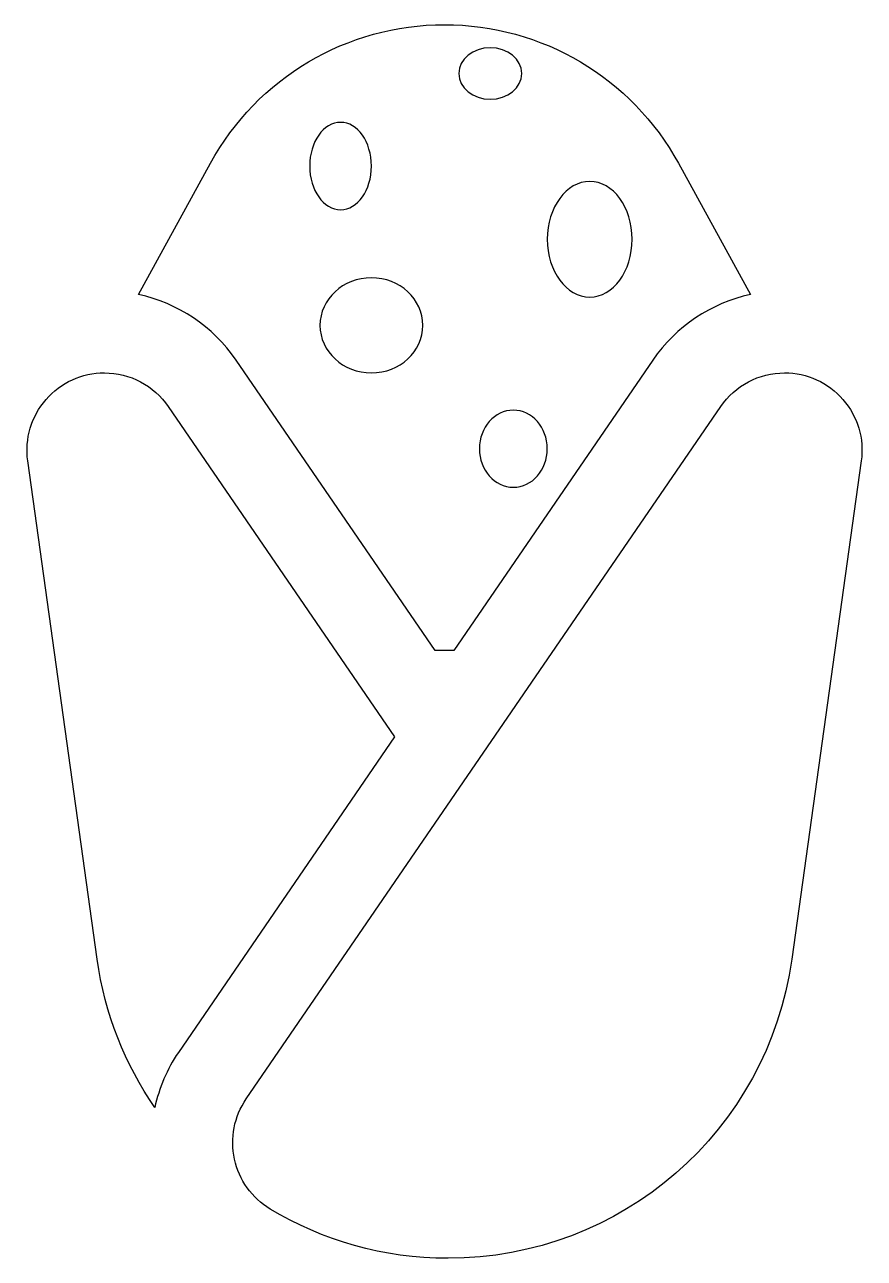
# Model space of a CAD drawing. Header units: centimetres. Extents: x -4.4 to 4.5, y -6.5 to 6.6.
import ezdxf

# ---------------------------------------------------------------- set-up
doc = ezdxf.new("R2010")
doc.units = ezdxf.units.CM
doc.header["$MEASUREMENT"] = 0
doc.layers.add('Layer 1', color=7, linetype='Continuous')

msp = doc.modelspace()

# ---------------------------------------------------------------- linework, layer by layer
at = {"layer": 'Layer 1'}
for points, knots in [([(-2.17453, 3.03998), (-2.17453, 3.03998), (-0.06855, -0.0335), (-0.06855, -0.0335), (-0.06855, -0.0335), (-0.06855, -0.0335), (0.12729, -0.0335), (0.12729, -0.0335), (0.12729, -0.0335), (0.12729, -0.0335), (2.2329, 3.03977), (2.2329, 3.03977), (2.2329, 3.03977), (2.4782, 3.3982), (2.8493, 3.64191), (3.26491, 3.73298), (3.26491, 3.73298), (3.26491, 3.73298), (2.50434, 5.12135), (2.50434, 5.12135), (2.50434, 5.12135), (2.00898, 6.02557), (1.06, 6.58781), (0.02897, 6.58781), (0.02897, 6.58781), (-1.00206, 6.58781), (-1.95109, 6.02557), (-2.44642, 5.12136), (-2.44642, 5.12136), (-2.44642, 5.12136), (-3.20686, 3.73312), (-3.20686, 3.73312), (-3.20686, 3.73312), (-2.79098, 3.64223), (-2.41967, 3.39849), (-2.17453, 3.03998)], [0, 0, 0, 0, 0.1, 0.1, 0.1, 0.1, 0.2, 0.2, 0.2, 0.2, 0.3, 0.3, 0.3, 0.3, 0.4, 0.4, 0.4, 0.4, 0.5, 0.5, 0.5, 0.5, 0.6, 0.6, 0.6, 0.6, 0.7, 0.7, 0.7, 0.7, 0.8, 0.8, 0.8, 0.8, 1, 1, 1, 1]), ([(0.51366, 6.34312), (0.69762, 6.34312), (0.84672, 6.22141), (0.84672, 6.07123), (0.84672, 6.07123), (0.84672, 5.92108), (0.69763, 5.79937), (0.51366, 5.79937), (0.51366, 5.79937), (0.32975, 5.79937), (0.1806, 5.92108), (0.1806, 6.07123), (0.1806, 6.07123), (0.1806, 6.22141), (0.32975, 6.34312), (0.51366, 6.34312)], [0, 0, 0, 0, 0.2, 0.2, 0.2, 0.2, 0.4, 0.4, 0.4, 0.4, 0.6, 0.6, 0.6, 0.6, 1, 1, 1, 1]), ([(-1.07, 5.55469), (-0.88987, 5.55469), (-0.74377, 5.34779), (-0.74377, 5.09249), (-0.74377, 5.09249), (-0.74377, 4.83719), (-0.88987, 4.63029), (-1.07, 4.63029), (-1.07, 4.63029), (-1.25015, 4.63029), (-1.39628, 4.83717), (-1.39628, 5.09249), (-1.39628, 5.09249), (-1.39629, 5.34778), (-1.25016, 5.55469), (-1.07, 5.55469)], [0, 0, 0, 0, 0.2, 0.2, 0.2, 0.2, 0.4, 0.4, 0.4, 0.4, 0.6, 0.6, 0.6, 0.6, 1, 1, 1, 1]), ([(1.56549, 4.92937), (1.81311, 4.92937), (2.01406, 4.65558), (2.01406, 4.31763), (2.01406, 4.31763), (2.01406, 3.97973), (1.81311, 3.70591), (1.56549, 3.70591), (1.56549, 3.70591), (1.31787, 3.70591), (1.11689, 3.9797), (1.11689, 4.31763), (1.11689, 4.31763), (1.11689, 4.65556), (1.31786, 4.92937), (1.56549, 4.92937)], [0, 0, 0, 0, 0.2, 0.2, 0.2, 0.2, 0.4, 0.4, 0.4, 0.4, 0.6, 0.6, 0.6, 0.6, 1, 1, 1, 1]), ([(-0.20003, 3.40728), (-0.20003, 3.12944), (-0.44345, 2.90428), (-0.7438, 2.90428), (-0.7438, 2.90428), (-1.04413, 2.90428), (-1.28755, 3.12944), (-1.28755, 3.40728), (-1.28755, 3.40728), (-1.28755, 3.68509), (-1.04413, 3.91023), (-0.7438, 3.91023), (-0.7438, 3.91023), (-0.44344, 3.91022), (-0.20003, 3.68506), (-0.20003, 3.40728)], [0, 0, 0, 0, 0.2, 0.2, 0.2, 0.2, 0.4, 0.4, 0.4, 0.4, 0.6, 0.6, 0.6, 0.6, 1, 1, 1, 1]), ([(-2.89205, 2.54831), (-3.04458, 2.77112), (-3.29731, 2.90428), (-3.56748, 2.90428), (-3.56748, 2.90428), (-3.80412, 2.90428), (-4.02923, 2.8017), (-4.18475, 2.62305), (-4.18475, 2.62305), (-4.34022, 2.44446), (-4.41073, 2.2072), (-4.37803, 1.97268), (-4.37803, 1.97268), (-4.37803, 1.97268), (-3.64397, -3.29838), (-3.64397, -3.29838), (-3.64397, -3.29838), (-3.56309, -3.87872), (-3.34811, -4.41064), (-3.03474, -4.86702), (-3.03474, -4.86702), (-2.98807, -4.66017), (-2.90671, -4.46099), (-2.78503, -4.28414), (-2.78503, -4.28414), (-2.78503, -4.28414), (-0.49789, -0.94592), (-0.49789, -0.94592), (-0.49789, -0.94592), (-0.49789, -0.94592), (-2.89205, 2.54831), (-2.89205, 2.54831)], [0, 0, 0, 0, 0.11111111, 0.11111111, 0.11111111, 0.11111111, 0.22222222, 0.22222222, 0.22222222, 0.22222222, 0.33333333, 0.33333333, 0.33333333, 0.33333333, 0.44444444, 0.44444444, 0.44444444, 0.44444444, 0.55555556, 0.55555556, 0.55555556, 0.55555556, 0.66666667, 0.66666667, 0.66666667, 0.66666667, 0.77777778, 0.77777778, 0.77777778, 0.77777778, 1, 1, 1, 1]), ([(4.24347, 2.62305), (4.088, 2.8017), (3.86284, 2.90428), (3.62625, 2.90428), (3.62625, 2.90428), (3.35606, 2.90428), (3.10333, 2.77112), (2.95082, 2.54831), (2.95082, 2.54831), (2.95082, 2.54831), (-2.06751, -4.77581), (-2.06751, -4.77581), (-2.06751, -4.77581), (-2.19536, -4.96192), (-2.23999, -5.19237), (-2.19197, -5.41306), (-2.19197, -5.41306), (-2.14395, -5.63351), (-2.00761, -5.82491), (-1.81391, -5.94112), (-1.81391, -5.94112), (-1.26162, -6.2727), (-0.61723, -6.46235), (0.0672, -6.46235), (0.0672, -6.46235), (1.89854, -6.46235), (3.44992, -5.11231), (3.70271, -3.29838), (3.70271, -3.29838), (3.70271, -3.29838), (4.43722, 1.97268), (4.43722, 1.97268), (4.43722, 1.97268), (4.4695, 2.20718), (4.39899, 2.44443), (4.24347, 2.62305)], [0, 0, 0, 0, 0.1, 0.1, 0.1, 0.1, 0.2, 0.2, 0.2, 0.2, 0.3, 0.3, 0.3, 0.3, 0.4, 0.4, 0.4, 0.4, 0.5, 0.5, 0.5, 0.5, 0.6, 0.6, 0.6, 0.6, 0.7, 0.7, 0.7, 0.7, 0.8, 0.8, 0.8, 0.8, 1, 1, 1, 1]), ([(1.11689, 2.10182), (1.11689, 1.87666), (0.95631, 1.69399), (0.75753, 1.69399), (0.75753, 1.69399), (0.55912, 1.69399), (0.39812, 1.87666), (0.39812, 2.10182), (0.39812, 2.10182), (0.39812, 2.32698), (0.55912, 2.50965), (0.75753, 2.50965), (0.75753, 2.50965), (0.95631, 2.50965), (1.11689, 2.32698), (1.11689, 2.10182)], [0, 0, 0, 0, 0.2, 0.2, 0.2, 0.2, 0.4, 0.4, 0.4, 0.4, 0.6, 0.6, 0.6, 0.6, 1, 1, 1, 1])]:
    msp.add_open_spline(points, degree=3, knots=knots, dxfattribs=at)

doc.saveas('drawing.dxf')
